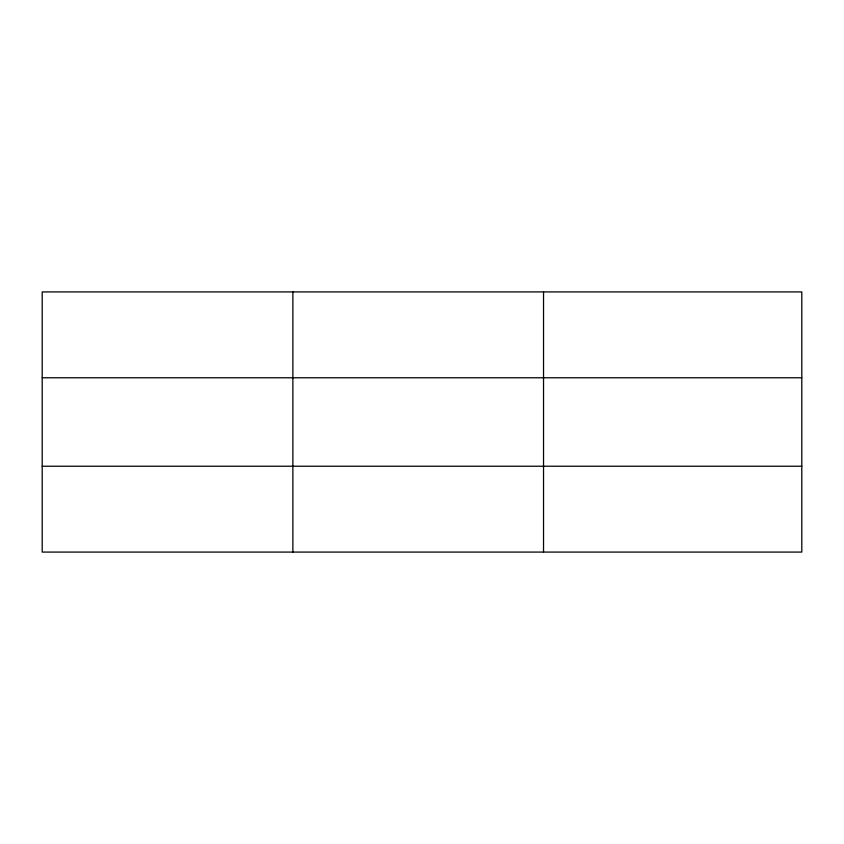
<?xml version="1.0" encoding="UTF-8"?>
<svg xmlns="http://www.w3.org/2000/svg" width="844" height="844" viewBox="0 0 844 844"><rect width="100%" height="100%" fill="white"/><g stroke="black" fill="none" stroke-linecap="round" stroke-linejoin="round"><path stroke-width="1.27" d="M292.868 552.081L292.868 291.918M543.536 552.081L543.536 291.918M801.8 466.226L801.8 552.081L42.2 552.081L42.2 291.918L801.8 291.918L801.8 466.226L42.2 466.226M42.2 377.774L801.8 377.774"/></g></svg>
